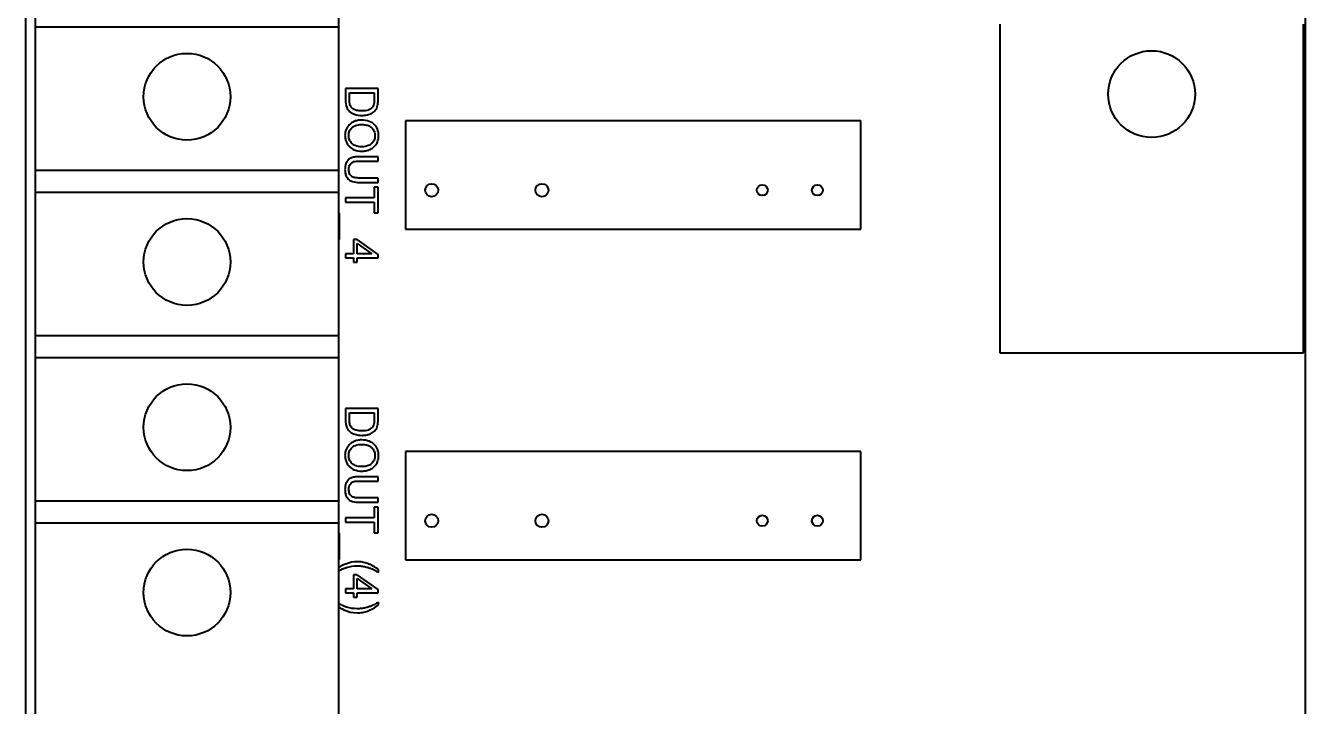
# Model space of a CAD drawing. Header units: millimetres. Extents: x 0 to 4205, y 0 to 2970.
# Drawn here: x 1889.3 to 1948.3, y 2411.5 to 2442.9 of the extents above; entities that cross this region are included whole.
import ezdxf

# ---------------------------------------------------------------- set-up
doc = ezdxf.new("R2010")
doc.units = ezdxf.units.MM
doc.header["$LTSCALE"] = 5
doc.layers.add('가시적인 것(ISO)', color=3, linetype='Continuous', lineweight=40)

msp = doc.modelspace()

# ---------------------------------------------------------------- linework, layer by layer
at = {"layer": '가시적인 것(ISO)'}
for p, q in [((1889.348, 2558.891), (1889.348, 2388.891)), ((1948.348, 2388.891), (1948.348, 2558.891)), ((1889.788, 2443.821), (1889.788, 2442.821)), ((1903.787, 2442.821), (1903.787, 2443.821)), ((1889.788, 2442.821), (1903.787, 2442.821)), ((1889.788, 2442.821), (1889.788, 2436.201)), ((1903.787, 2436.201), (1903.787, 2442.821)), ((1934.258, 2442.941), (1934.258, 2427.791)), ((1948.257, 2427.791), (1948.257, 2442.941)), ((1905.598, 2439.979), (1904.098, 2439.979)), ((1904.098, 2439.979), (1904.098, 2439.438)), ((1904.275, 2439.781), (1905.42, 2439.781)), ((1904.275, 2439.46), (1904.275, 2439.781)), ((1905.42, 2439.781), (1905.42, 2439.465)), ((1905.598, 2439.463), (1905.598, 2439.979)), ((1906.855, 2438.488), (1906.855, 2433.492)), ((1927.846, 2438.488), (1906.855, 2438.488)), ((1927.846, 2433.492), (1927.846, 2438.488)), ((1905.598, 2436.832), (1904.731, 2436.832)), ((1905.598, 2436.633), (1905.598, 2436.832)), ((1903.787, 2436.201), (1889.788, 2436.201)), ((1889.788, 2436.201), (1889.788, 2435.201)), ((1903.787, 2435.201), (1903.787, 2436.201)), ((1904.732, 2436.633), (1905.598, 2436.633)), ((1904.731, 2435.652), (1905.598, 2435.652)), ((1905.598, 2435.851), (1904.732, 2435.851)), ((1905.598, 2435.652), (1905.598, 2435.851)), ((1889.788, 2435.201), (1903.787, 2435.201)), ((1889.788, 2435.201), (1889.788, 2428.581)), ((1903.787, 2428.581), (1903.787, 2435.201)), ((1905.42, 2434.94), (1904.098, 2434.94)), ((1904.098, 2434.94), (1904.098, 2434.741)), ((1905.598, 2435.434), (1905.42, 2435.434)), ((1905.42, 2435.434), (1905.42, 2434.94)), ((1905.598, 2434.245), (1905.598, 2435.434)), ((1904.098, 2434.741), (1905.42, 2434.741)), ((1905.42, 2434.741), (1905.42, 2434.245)), ((1903.814, 2434.234), (1903.787, 2434.234)), ((1903.814, 2433.013), (1903.814, 2434.234)), ((1905.42, 2434.245), (1905.598, 2434.245)), ((1906.855, 2433.492), (1927.846, 2433.492)), ((1903.787, 2433.013), (1903.814, 2433.013)), ((1904.626, 2433.011), (1904.457, 2433.011)), ((1904.457, 2433.011), (1904.457, 2432.361)), ((1905.598, 2432.327), (1904.626, 2433.011)), ((1904.626, 2432.361), (1904.626, 2432.83)), ((1904.626, 2432.83), (1905.303, 2432.361)), ((1904.457, 2432.361), (1904.098, 2432.361)), ((1904.098, 2432.361), (1904.098, 2432.176)), ((1904.098, 2432.176), (1904.457, 2432.176)), ((1904.457, 2432.176), (1904.457, 2431.974)), ((1905.303, 2432.361), (1904.626, 2432.361)), ((1904.626, 2431.974), (1904.626, 2432.176)), ((1904.626, 2432.176), (1905.598, 2432.176)), ((1905.598, 2432.176), (1905.598, 2432.327)), ((1904.457, 2431.974), (1904.626, 2431.974)), ((1903.787, 2428.581), (1889.788, 2428.581)), ((1889.788, 2428.581), (1889.788, 2427.581)), ((1903.787, 2427.581), (1903.787, 2428.581)), ((1889.788, 2427.581), (1903.787, 2427.581)), ((1889.788, 2427.581), (1889.788, 2420.961)), ((1903.787, 2420.961), (1903.787, 2427.581)), ((1934.258, 2427.791), (1948.257, 2427.791)), ((1905.598, 2425.229), (1904.098, 2425.229)), ((1904.098, 2425.229), (1904.098, 2424.688)), ((1904.275, 2424.71), (1904.275, 2425.031)), ((1904.275, 2425.031), (1905.42, 2425.031)), ((1905.42, 2425.031), (1905.42, 2424.715)), ((1905.598, 2424.713), (1905.598, 2425.229)), ((1906.855, 2423.248), (1906.855, 2418.252)), ((1927.846, 2423.248), (1906.855, 2423.248)), ((1927.846, 2418.252), (1927.846, 2423.248)), ((1905.598, 2422.082), (1904.731, 2422.082)), ((1905.598, 2421.883), (1905.598, 2422.082)), ((1904.732, 2421.883), (1905.598, 2421.883)), ((1903.787, 2420.961), (1889.788, 2420.961)), ((1889.788, 2420.961), (1889.788, 2419.961)), ((1903.787, 2419.961), (1903.787, 2420.961)), ((1904.731, 2420.902), (1905.598, 2420.902)), ((1905.598, 2421.101), (1904.732, 2421.101)), ((1905.598, 2420.902), (1905.598, 2421.101)), ((1905.42, 2420.19), (1904.098, 2420.19)), ((1904.098, 2420.19), (1904.098, 2419.991)), ((1905.42, 2420.684), (1905.42, 2420.19)), ((1905.598, 2420.684), (1905.42, 2420.684)), ((1905.598, 2419.495), (1905.598, 2420.684)), ((1889.788, 2419.961), (1903.787, 2419.961)), ((1889.788, 2419.961), (1889.788, 2404.791)), ((1903.787, 2404.791), (1903.787, 2419.961)), ((1904.098, 2419.991), (1905.42, 2419.991)), ((1905.42, 2419.991), (1905.42, 2419.495)), ((1903.814, 2419.484), (1903.787, 2419.484)), ((1903.814, 2418.263), (1903.814, 2419.484)), ((1905.42, 2419.495), (1905.598, 2419.495)), ((1903.787, 2418.263), (1903.814, 2418.263)), ((1906.855, 2418.252), (1927.846, 2418.252)), ((1904.626, 2417.564), (1904.457, 2417.564)), ((1904.457, 2417.564), (1904.457, 2416.913)), ((1905.598, 2416.88), (1904.626, 2417.564)), ((1904.626, 2416.913), (1904.626, 2417.383)), ((1904.626, 2417.383), (1905.303, 2416.913)), ((1905.623, 2417.665), (1905.623, 2417.797)), ((1904.457, 2416.913), (1904.098, 2416.913)), ((1904.098, 2416.913), (1904.098, 2416.729)), ((1904.098, 2416.729), (1904.457, 2416.729)), ((1904.457, 2416.729), (1904.457, 2416.527)), ((1905.303, 2416.913), (1904.626, 2416.913)), ((1904.626, 2416.527), (1904.626, 2416.729)), ((1904.626, 2416.729), (1905.598, 2416.729)), ((1905.598, 2416.729), (1905.598, 2416.88)), ((1904.457, 2416.527), (1904.626, 2416.527)), ((1905.623, 2416.167), (1905.623, 2416.298))]:
    msp.add_line(p, q, dxfattribs=at)
for centre, radius in [((1896.788, 2439.601), 2), ((1941.258, 2439.721), 2), ((1908.068, 2435.291), 0.3), ((1913.148, 2435.291), 0.3), ((1923.308, 2435.291), 0.25), ((1925.848, 2435.291), 0.25), ((1896.788, 2431.981), 2), ((1896.788, 2424.361), 2), ((1908.068, 2420.051), 0.3), ((1913.148, 2420.051), 0.3), ((1923.308, 2420.051), 0.25), ((1925.848, 2420.051), 0.25), ((1896.788, 2416.741), 2)]:
    msp.add_circle(centre, radius, dxfattribs=at)
for points, knots in [([(1904.098, 2439.438), (1904.098, 2439.341), (1904.107, 2439.215), (1904.179, 2439.041), (1904.213, 2438.99), (1904.307, 2438.897), (1904.368, 2438.85), (1904.619, 2438.748), (1904.763, 2438.739), (1904.856, 2438.739)], [-0.1013045, -0.1013045, -0.1013045, -0.1013045, -0.0660401, -0.0660401, -0.0467074, -0.0467074, -0.0277304, -0.0277304, 0, 0, 0, 0]), ([(1904.38, 2439.093), (1904.362, 2439.111), (1904.348, 2439.13), (1904.319, 2439.18), (1904.308, 2439.209), (1904.282, 2439.29), (1904.275, 2439.372), (1904.275, 2439.46)], [-0.03972134, -0.03972134, -0.03972134, -0.03972134, -0.03404767, -0.03404767, -0.02637667, -0.02637667, 0, 0, 0, 0]), ([(1904.859, 2438.944), (1904.793, 2438.944), (1904.724, 2438.948), (1904.585, 2438.974), (1904.536, 2438.994), (1904.457, 2439.031), (1904.415, 2439.058), (1904.38, 2439.093)], [-0.03646535, -0.03646535, -0.03646535, -0.03646535, -0.02628406, -0.02628406, -0.01488015, -0.01488015, 0, 0, 0, 0]), ([(1905.389, 2439.209), (1905.38, 2439.183), (1905.367, 2439.159), (1905.334, 2439.113), (1905.314, 2439.092), (1905.259, 2439.044), (1905.214, 2439.01), (1905.058, 2438.954), (1904.959, 2438.944), (1904.859, 2438.944)], [-0.08863704, -0.08863704, -0.08863704, -0.08863704, -0.07259706, -0.07259706, -0.05563873, -0.05563873, -0.02994642, -0.02994642, 0, 0, 0, 0]), ([(1905.42, 2439.465), (1905.42, 2439.416), (1905.419, 2439.362), (1905.408, 2439.276), (1905.401, 2439.239), (1905.389, 2439.209)], [-0.02271504, -0.02271504, -0.02271504, -0.02271504, -0.00972271, -0.00972271, 0, 0, 0, 0]), ([(1905.468, 2438.976), (1905.495, 2439.006), (1905.516, 2439.04), (1905.553, 2439.114), (1905.566, 2439.154), (1905.576, 2439.195)], [-0.02477761, -0.02477761, -0.02477761, -0.02477761, -0.01271181, -0.01271181, 0, 0, 0, 0]), ([(1905.576, 2439.195), (1905.584, 2439.231), (1905.589, 2439.272), (1905.596, 2439.359), (1905.598, 2439.412), (1905.598, 2439.463)], [-0.02610579, -0.02610579, -0.02610579, -0.02610579, -0.0151034, -0.0151034, 0, 0, 0, 0]), ([(1904.828, 2438.525), (1904.768, 2438.525), (1904.708, 2438.519), (1904.59, 2438.494), (1904.533, 2438.476), (1904.417, 2438.424), (1904.341, 2438.381), (1904.209, 2438.246), (1904.16, 2438.172), (1904.089, 2438.001), (1904.072, 2437.906), (1904.072, 2437.807)], [-0.1419282, -0.1419282, -0.1419282, -0.1419282, -0.11405, -0.11405, -0.0863552, -0.0863552, -0.0554723, -0.0554723, -0.0295193, -0.0295193, 0, 0, 0, 0]), ([(1905.624, 2437.807), (1905.624, 2437.86), (1905.619, 2437.912), (1905.6, 2438.012), (1905.586, 2438.059), (1905.532, 2438.186), (1905.482, 2438.257), (1905.377, 2438.36), (1905.306, 2438.419), (1905.078, 2438.509), (1904.952, 2438.525), (1904.828, 2438.525)], [-0.1914347, -0.1914347, -0.1914347, -0.1914347, -0.1588981, -0.1588981, -0.1283406, -0.1283406, -0.0734868, -0.0734868, -0.0371408, -0.0371408, 0, 0, 0, 0]), ([(1904.856, 2438.739), (1904.935, 2438.739), (1905.014, 2438.746), (1905.166, 2438.778), (1905.232, 2438.802), (1905.359, 2438.869), (1905.419, 2438.916), (1905.468, 2438.976)], [-0.06427655, -0.06427655, -0.06427655, -0.06427655, -0.04327347, -0.04327347, -0.02318587, -0.02318587, 0, 0, 0, 0]), ([(1904.243, 2437.808), (1904.243, 2437.844), (1904.246, 2437.879), (1904.259, 2437.947), (1904.268, 2437.979), (1904.307, 2438.069), (1904.344, 2438.121), (1904.423, 2438.199), (1904.476, 2438.242), (1904.643, 2438.308), (1904.735, 2438.321), (1904.826, 2438.321)], [-0.1304948, -0.1304948, -0.1304948, -0.1304948, -0.1101568, -0.1101568, -0.0908219, -0.0908219, -0.0538229, -0.0538229, -0.0272604, -0.0272604, 0, 0, 0, 0]), ([(1904.826, 2438.321), (1904.893, 2438.321), (1904.962, 2438.316), (1905.083, 2438.294), (1905.138, 2438.278), (1905.233, 2438.233), (1905.273, 2438.206), (1905.352, 2438.124), (1905.39, 2438.068), (1905.441, 2437.944), (1905.453, 2437.876), (1905.453, 2437.806)], [-0.09205293, -0.09205293, -0.09205293, -0.09205293, -0.07187986, -0.07187986, -0.05512906, -0.05512906, -0.04039251, -0.04039251, -0.02097998, -0.02097998, 0, 0, 0, 0]), ([(1904.072, 2437.807), (1904.072, 2437.754), (1904.078, 2437.701), (1904.099, 2437.597), (1904.116, 2437.547), (1904.183, 2437.397), (1904.238, 2437.334), (1904.342, 2437.231), (1904.423, 2437.185), (1904.607, 2437.11), (1904.725, 2437.09), (1904.845, 2437.09)], [-0.08052814, -0.08052814, -0.08052814, -0.08052814, -0.075448, -0.075448, -0.0704261, -0.0704261, -0.05969695, -0.05969695, -0.03604414, -0.03604414, 0, 0, 0, 0]), ([(1904.848, 2437.295), (1904.744, 2437.295), (1904.638, 2437.309), (1904.473, 2437.378), (1904.421, 2437.417), (1904.337, 2437.503), (1904.303, 2437.553), (1904.254, 2437.672), (1904.243, 2437.74), (1904.243, 2437.808)], [-0.08165834, -0.08165834, -0.08165834, -0.08165834, -0.05685822, -0.05685822, -0.03882835, -0.03882835, -0.0205962, -0.0205962, 0, 0, 0, 0]), ([(1904.845, 2437.09), (1904.91, 2437.09), (1904.975, 2437.096), (1905.099, 2437.12), (1905.157, 2437.137), (1905.316, 2437.206), (1905.381, 2437.26), (1905.504, 2437.382), (1905.547, 2437.469), (1905.607, 2437.612), (1905.624, 2437.708), (1905.624, 2437.807)], [-0.06480513, -0.06480513, -0.06480513, -0.06480513, -0.05981322, -0.05981322, -0.05512545, -0.05512545, -0.04655354, -0.04655354, -0.0296574, -0.0296574, 0, 0, 0, 0]), ([(1905.453, 2437.806), (1905.453, 2437.769), (1905.45, 2437.733), (1905.435, 2437.662), (1905.424, 2437.628), (1905.39, 2437.553), (1905.359, 2437.5), (1905.273, 2437.417), (1905.22, 2437.377), (1905.047, 2437.309), (1904.947, 2437.295), (1904.848, 2437.295)], [-0.1516136, -0.1516136, -0.1516136, -0.1516136, -0.1220791, -0.1220791, -0.0935316, -0.0935316, -0.0558687, -0.0558687, -0.0298206, -0.0298206, 0, 0, 0, 0]), ([(1904.731, 2436.832), (1904.657, 2436.832), (1904.579, 2436.828), (1904.451, 2436.807), (1904.392, 2436.792), (1904.289, 2436.745), (1904.246, 2436.714), (1904.182, 2436.644), (1904.145, 2436.596), (1904.083, 2436.431), (1904.072, 2436.332), (1904.072, 2436.239)], [-0.1666428, -0.1666428, -0.1666428, -0.1666428, -0.120317, -0.120317, -0.0849202, -0.0849202, -0.0527526, -0.0527526, -0.028158, -0.028158, 0, 0, 0, 0]), ([(1904.072, 2436.239), (1904.072, 2436.175), (1904.078, 2436.11), (1904.104, 2435.994), (1904.123, 2435.943), (1904.164, 2435.874), (1904.2, 2435.816), (1904.312, 2435.726), (1904.364, 2435.703), (1904.51, 2435.661), (1904.621, 2435.652), (1904.731, 2435.652)], [-0.1827395, -0.1827395, -0.1827395, -0.1827395, -0.1243095, -0.1243095, -0.0742781, -0.0742781, -0.0514626, -0.0514626, -0.0329561, -0.0329561, 0, 0, 0, 0]), ([(1904.252, 2436.256), (1904.252, 2436.297), (1904.256, 2436.338), (1904.276, 2436.423), (1904.292, 2436.456), (1904.325, 2436.51), (1904.347, 2436.536), (1904.413, 2436.587), (1904.452, 2436.601), (1904.551, 2436.628), (1904.645, 2436.633), (1904.732, 2436.633)], [-0.0552723, -0.0552723, -0.0552723, -0.0552723, -0.05006966, -0.05006966, -0.04418631, -0.04418631, -0.03650006, -0.03650006, -0.02622502, -0.02622502, 0, 0, 0, 0]), ([(1904.732, 2435.851), (1904.67, 2435.851), (1904.603, 2435.854), (1904.497, 2435.873), (1904.45, 2435.885), (1904.376, 2435.921), (1904.353, 2435.94), (1904.309, 2435.992), (1904.291, 2436.026), (1904.258, 2436.123), (1904.252, 2436.192), (1904.252, 2436.256)], [-0.06580544, -0.06580544, -0.06580544, -0.06580544, -0.05062257, -0.05062257, -0.03951225, -0.03951225, -0.0306635, -0.0306635, -0.01915675, -0.01915675, 0, 0, 0, 0]), ([(1904.098, 2424.688), (1904.098, 2424.591), (1904.107, 2424.465), (1904.179, 2424.291), (1904.213, 2424.24), (1904.307, 2424.147), (1904.368, 2424.1), (1904.619, 2423.998), (1904.763, 2423.989), (1904.856, 2423.989)], [-0.1013045, -0.1013045, -0.1013045, -0.1013045, -0.0660401, -0.0660401, -0.0467074, -0.0467074, -0.0277304, -0.0277304, 0, 0, 0, 0]), ([(1904.38, 2424.343), (1904.362, 2424.361), (1904.348, 2424.38), (1904.319, 2424.43), (1904.308, 2424.459), (1904.282, 2424.54), (1904.275, 2424.622), (1904.275, 2424.71)], [-0.03972134, -0.03972134, -0.03972134, -0.03972134, -0.03404767, -0.03404767, -0.02637667, -0.02637667, 0, 0, 0, 0]), ([(1904.859, 2424.194), (1904.793, 2424.194), (1904.724, 2424.198), (1904.585, 2424.224), (1904.536, 2424.244), (1904.457, 2424.281), (1904.415, 2424.308), (1904.38, 2424.343)], [-0.03646535, -0.03646535, -0.03646535, -0.03646535, -0.02628406, -0.02628406, -0.01488015, -0.01488015, 0, 0, 0, 0]), ([(1905.389, 2424.459), (1905.38, 2424.433), (1905.367, 2424.409), (1905.334, 2424.363), (1905.314, 2424.342), (1905.259, 2424.294), (1905.214, 2424.26), (1905.058, 2424.204), (1904.959, 2424.194), (1904.859, 2424.194)], [-0.08863704, -0.08863704, -0.08863704, -0.08863704, -0.07259706, -0.07259706, -0.05563873, -0.05563873, -0.02994642, -0.02994642, 0, 0, 0, 0]), ([(1905.42, 2424.715), (1905.42, 2424.666), (1905.419, 2424.612), (1905.408, 2424.526), (1905.401, 2424.489), (1905.389, 2424.459)], [-0.02271504, -0.02271504, -0.02271504, -0.02271504, -0.00972271, -0.00972271, 0, 0, 0, 0]), ([(1905.468, 2424.226), (1905.495, 2424.256), (1905.516, 2424.29), (1905.553, 2424.364), (1905.566, 2424.404), (1905.576, 2424.445)], [-0.02477761, -0.02477761, -0.02477761, -0.02477761, -0.01271181, -0.01271181, 0, 0, 0, 0]), ([(1905.576, 2424.445), (1905.584, 2424.481), (1905.589, 2424.522), (1905.596, 2424.609), (1905.598, 2424.662), (1905.598, 2424.713)], [-0.02610579, -0.02610579, -0.02610579, -0.02610579, -0.0151034, -0.0151034, 0, 0, 0, 0]), ([(1904.828, 2423.775), (1904.768, 2423.775), (1904.708, 2423.769), (1904.59, 2423.744), (1904.533, 2423.726), (1904.417, 2423.674), (1904.341, 2423.631), (1904.209, 2423.496), (1904.16, 2423.422), (1904.089, 2423.251), (1904.072, 2423.156), (1904.072, 2423.057)], [-0.1419282, -0.1419282, -0.1419282, -0.1419282, -0.11405, -0.11405, -0.0863552, -0.0863552, -0.0554723, -0.0554723, -0.0295193, -0.0295193, 0, 0, 0, 0]), ([(1905.624, 2423.057), (1905.624, 2423.11), (1905.619, 2423.162), (1905.6, 2423.262), (1905.586, 2423.309), (1905.532, 2423.436), (1905.482, 2423.507), (1905.377, 2423.61), (1905.306, 2423.669), (1905.078, 2423.759), (1904.952, 2423.775), (1904.828, 2423.775)], [-0.1914347, -0.1914347, -0.1914347, -0.1914347, -0.1588981, -0.1588981, -0.1283406, -0.1283406, -0.0734868, -0.0734868, -0.0371408, -0.0371408, 0, 0, 0, 0]), ([(1904.856, 2423.989), (1904.935, 2423.989), (1905.014, 2423.996), (1905.166, 2424.028), (1905.232, 2424.052), (1905.359, 2424.119), (1905.419, 2424.166), (1905.468, 2424.226)], [-0.06427655, -0.06427655, -0.06427655, -0.06427655, -0.04327347, -0.04327347, -0.02318587, -0.02318587, 0, 0, 0, 0]), ([(1904.243, 2423.058), (1904.243, 2423.094), (1904.246, 2423.129), (1904.259, 2423.197), (1904.268, 2423.229), (1904.307, 2423.319), (1904.344, 2423.371), (1904.423, 2423.449), (1904.476, 2423.492), (1904.643, 2423.558), (1904.735, 2423.571), (1904.826, 2423.571)], [-0.1304948, -0.1304948, -0.1304948, -0.1304948, -0.1101568, -0.1101568, -0.0908219, -0.0908219, -0.0538229, -0.0538229, -0.0272604, -0.0272604, 0, 0, 0, 0]), ([(1904.826, 2423.571), (1904.893, 2423.571), (1904.962, 2423.566), (1905.083, 2423.544), (1905.138, 2423.528), (1905.233, 2423.483), (1905.273, 2423.456), (1905.352, 2423.374), (1905.39, 2423.318), (1905.441, 2423.194), (1905.453, 2423.126), (1905.453, 2423.056)], [-0.09205293, -0.09205293, -0.09205293, -0.09205293, -0.07187986, -0.07187986, -0.05512906, -0.05512906, -0.04039251, -0.04039251, -0.02097998, -0.02097998, 0, 0, 0, 0]), ([(1904.072, 2423.057), (1904.072, 2423.004), (1904.078, 2422.951), (1904.099, 2422.847), (1904.116, 2422.797), (1904.183, 2422.647), (1904.238, 2422.584), (1904.342, 2422.481), (1904.423, 2422.435), (1904.607, 2422.36), (1904.725, 2422.34), (1904.845, 2422.34)], [-0.08052814, -0.08052814, -0.08052814, -0.08052814, -0.075448, -0.075448, -0.0704261, -0.0704261, -0.05969695, -0.05969695, -0.03604414, -0.03604414, 0, 0, 0, 0]), ([(1904.848, 2422.545), (1904.744, 2422.545), (1904.638, 2422.559), (1904.473, 2422.628), (1904.421, 2422.667), (1904.337, 2422.753), (1904.303, 2422.803), (1904.254, 2422.922), (1904.243, 2422.99), (1904.243, 2423.058)], [-0.08165834, -0.08165834, -0.08165834, -0.08165834, -0.05685822, -0.05685822, -0.03882835, -0.03882835, -0.0205962, -0.0205962, 0, 0, 0, 0]), ([(1904.845, 2422.34), (1904.91, 2422.34), (1904.975, 2422.346), (1905.099, 2422.37), (1905.157, 2422.387), (1905.316, 2422.456), (1905.381, 2422.51), (1905.504, 2422.632), (1905.547, 2422.719), (1905.607, 2422.862), (1905.624, 2422.958), (1905.624, 2423.057)], [-0.06480513, -0.06480513, -0.06480513, -0.06480513, -0.05981322, -0.05981322, -0.05512545, -0.05512545, -0.04655354, -0.04655354, -0.0296574, -0.0296574, 0, 0, 0, 0]), ([(1905.453, 2423.056), (1905.453, 2423.019), (1905.45, 2422.983), (1905.435, 2422.912), (1905.424, 2422.878), (1905.39, 2422.803), (1905.359, 2422.75), (1905.273, 2422.667), (1905.22, 2422.627), (1905.047, 2422.559), (1904.947, 2422.545), (1904.848, 2422.545)], [-0.1516136, -0.1516136, -0.1516136, -0.1516136, -0.1220791, -0.1220791, -0.0935316, -0.0935316, -0.0558687, -0.0558687, -0.0298206, -0.0298206, 0, 0, 0, 0]), ([(1904.731, 2422.082), (1904.657, 2422.082), (1904.579, 2422.078), (1904.451, 2422.057), (1904.392, 2422.042), (1904.289, 2421.995), (1904.246, 2421.964), (1904.182, 2421.894), (1904.145, 2421.846), (1904.083, 2421.681), (1904.072, 2421.582), (1904.072, 2421.489)], [-0.1666428, -0.1666428, -0.1666428, -0.1666428, -0.120317, -0.120317, -0.0849202, -0.0849202, -0.0527526, -0.0527526, -0.028158, -0.028158, 0, 0, 0, 0]), ([(1904.072, 2421.489), (1904.072, 2421.425), (1904.078, 2421.36), (1904.104, 2421.244), (1904.123, 2421.193), (1904.164, 2421.124), (1904.2, 2421.066), (1904.312, 2420.976), (1904.364, 2420.953), (1904.51, 2420.911), (1904.621, 2420.902), (1904.731, 2420.902)], [-0.1827395, -0.1827395, -0.1827395, -0.1827395, -0.1243095, -0.1243095, -0.0742781, -0.0742781, -0.0514626, -0.0514626, -0.0329561, -0.0329561, 0, 0, 0, 0]), ([(1904.252, 2421.506), (1904.252, 2421.547), (1904.256, 2421.588), (1904.276, 2421.673), (1904.292, 2421.706), (1904.325, 2421.76), (1904.347, 2421.786), (1904.413, 2421.837), (1904.452, 2421.851), (1904.551, 2421.878), (1904.645, 2421.883), (1904.732, 2421.883)], [-0.0552723, -0.0552723, -0.0552723, -0.0552723, -0.05006966, -0.05006966, -0.04418631, -0.04418631, -0.03650006, -0.03650006, -0.02622502, -0.02622502, 0, 0, 0, 0]), ([(1904.732, 2421.101), (1904.67, 2421.101), (1904.603, 2421.104), (1904.497, 2421.123), (1904.45, 2421.135), (1904.376, 2421.171), (1904.353, 2421.19), (1904.309, 2421.242), (1904.291, 2421.276), (1904.258, 2421.373), (1904.252, 2421.442), (1904.252, 2421.506)], [-0.06580544, -0.06580544, -0.06580544, -0.06580544, -0.05062257, -0.05062257, -0.03951225, -0.03951225, -0.0306635, -0.0306635, -0.01915675, -0.01915675, 0, 0, 0, 0]), ([(1904.641, 2418.16), (1904.455, 2418.16), (1904.277, 2418.125), (1904.048, 2418.031), (1903.926, 2417.979), (1903.787, 2417.89)], [-0.233985, -0.233985, -0.233985, -0.233985, -0.0717624, -0.0717624, -0.01692, -0.01692, -0.01692, -0.01692]), ([(1903.787, 2417.741), (1903.903, 2417.803), (1904.023, 2417.856), (1904.308, 2417.944), (1904.472, 2417.971), (1904.639, 2417.971)], [-0.08956306, -0.08956306, -0.08956306, -0.08956306, -0.05028586, -0.05028586, 0, 0, 0, 0]), ([(1904.639, 2417.971), (1904.704, 2417.971), (1904.768, 2417.967), (1904.897, 2417.953), (1904.96, 2417.942), (1905.024, 2417.927)], [-0.03878008, -0.03878008, -0.03878008, -0.03878008, -0.01945438, -0.01945438, 0, 0, 0, 0]), ([(1905.107, 2418.082), (1905.033, 2418.108), (1904.957, 2418.128), (1904.8, 2418.154), (1904.721, 2418.16), (1904.641, 2418.16)], [-0.04764837, -0.04764837, -0.04764837, -0.04764837, -0.02399687, -0.02399687, 0, 0, 0, 0]), ([(1905.024, 2417.927), (1905.075, 2417.915), (1905.125, 2417.901), (1905.223, 2417.868), (1905.271, 2417.85), (1905.319, 2417.829)], [-0.03115365, -0.03115365, -0.03115365, -0.03115365, -0.01545144, -0.01545144, 0, 0, 0, 0]), ([(1905.623, 2417.797), (1905.541, 2417.858), (1905.455, 2417.915), (1905.282, 2418.01), (1905.196, 2418.05), (1905.107, 2418.082)], [-0.05911167, -0.05911167, -0.05911167, -0.05911167, -0.02840499, -0.02840499, 0, 0, 0, 0]), ([(1905.319, 2417.829), (1905.357, 2417.812), (1905.404, 2417.787), (1905.499, 2417.736), (1905.565, 2417.699), (1905.623, 2417.665)], [-0.03227518, -0.03227518, -0.03227518, -0.03227518, -0.02006703, -0.02006703, 0, 0, 0, 0]), ([(1904.639, 2415.993), (1904.472, 2415.993), (1904.308, 2416.019), (1904.023, 2416.108), (1903.903, 2416.16), (1903.787, 2416.222)], [-0.10471142, -0.10471142, -0.10471142, -0.10471142, -0.05443322, -0.05443322, -0.01516202, -0.01516202, -0.01516202, -0.01516202]), ([(1903.787, 2416.073), (1903.888, 2416.008), (1903.995, 2415.954), (1904.19, 2415.874), (1904.378, 2415.803), (1904.641, 2415.803)], [-0.1832014, -0.1832014, -0.1832014, -0.1832014, -0.0787799, -0.0787799, 0, 0, 0, 0]), ([(1905.316, 2416.133), (1905.269, 2416.113), (1905.221, 2416.094), (1905.122, 2416.062), (1905.072, 2416.048), (1905.021, 2416.036)], [-0.03112118, -0.03112118, -0.03112118, -0.03112118, -0.01562574, -0.01562574, 0, 0, 0, 0]), ([(1905.107, 2415.882), (1905.196, 2415.914), (1905.282, 2415.954), (1905.455, 2416.049), (1905.541, 2416.105), (1905.623, 2416.167)], [-0.05910636, -0.05910636, -0.05910636, -0.05910636, -0.03070392, -0.03070392, 0, 0, 0, 0]), ([(1905.623, 2416.298), (1905.564, 2416.264), (1905.498, 2416.227), (1905.403, 2416.175), (1905.354, 2416.15), (1905.316, 2416.133)], [-0.03315715, -0.03315715, -0.03315715, -0.03315715, -0.01248793, -0.01248793, 0, 0, 0, 0]), ([(1905.021, 2416.036), (1904.958, 2416.022), (1904.895, 2416.011), (1904.767, 2415.996), (1904.703, 2415.993), (1904.639, 2415.993)], [-0.03855357, -0.03855357, -0.03855357, -0.03855357, -0.01921174, -0.01921174, 0, 0, 0, 0]), ([(1904.641, 2415.803), (1904.721, 2415.803), (1904.8, 2415.809), (1904.957, 2415.836), (1905.033, 2415.856), (1905.107, 2415.882)], [-0.04764847, -0.04764847, -0.04764847, -0.04764847, -0.02365155, -0.02365155, 0, 0, 0, 0])]:
    msp.add_open_spline(points, degree=3, knots=knots, dxfattribs=at)

doc.saveas('drawing.dxf')
